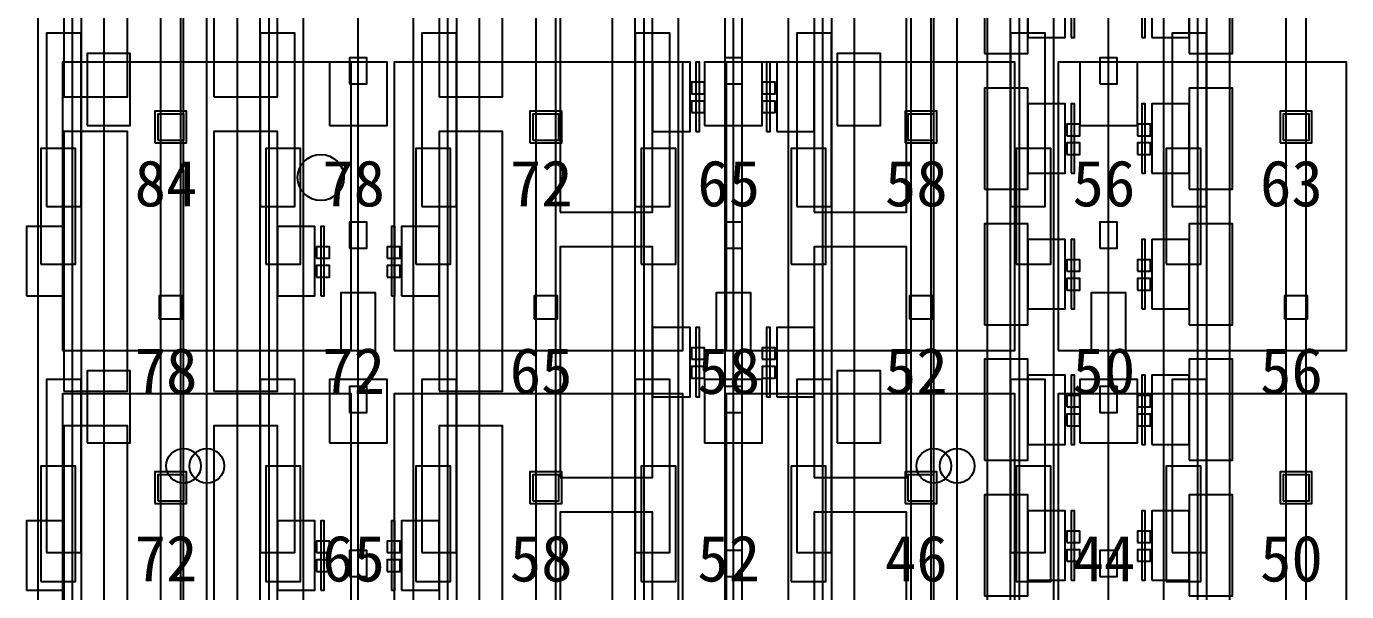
# Model space of a CAD drawing. Header units: metres. Extents: x -1640 to 1560, y -268 to 2338.
# Drawn here: x 139.25 to 185, y 1596.65 to 1616.24 of the extents above; entities that cross this region are included whole.
import ezdxf

# ---------------------------------------------------------------- set-up
doc = ezdxf.new("R2010")
doc.units = ezdxf.units.M
for name, color, linetype in [('1F_CHL', 4, 'Continuous'), ('1F_PUMP', 2, 'Continuous'), ('1F_SCR', 3, 'Continuous'), ('1F_STRUCT_COLUMN', 8, 'Continuous'), ('2F_CSF_LATERAL_RACK_CONCEPT', 9, 'Continuous'), ('2F_RFG', 5, 'Continuous'), ('2F_STRUCT_COLUMN', 8, 'Continuous'), ('2F_VMB', 6, 'Continuous'), ('3F_CLEANROOM_OVERHEAD_PIPE_DUCT_CONCEPT', 9, 'Continuous'), ('3F_EHS_EGRESS_DIST_M', 2, 'Continuous'), ('3F_EHS_SAFETY_SHOWER_EYEWASH_CONCEPT', 3, 'Continuous'), ('3F_FOUP', 5, 'Continuous'), ('3F_IMP', 1, 'Continuous'), ('3F_METRO', 2, 'Continuous'), ('3F_OHT', 9, 'Continuous'), ('3F_OHTV', 1, 'Continuous'), ('3F_STRUCT_COLUMN', 8, 'Continuous'), ('3F_TBAR', 6, 'Continuous'), ('3F_WET', 6, 'Continuous'), ('4F_FFU', 1, 'Continuous'), ('4F_STRUCT_PLENUM_TRUSS_CONCEPT', 9, 'Continuous'), ('5F_CHL', 4, 'Continuous'), ('5F_PUMP', 2, 'Continuous'), ('5F_SCR', 3, 'Continuous'), ('5F_STRUCT_COLUMN', 8, 'Continuous'), ('6F_CSF_LATERAL_RACK_CONCEPT', 9, 'Continuous'), ('6F_RFG', 5, 'Continuous'), ('6F_STRUCT_COLUMN', 8, 'Continuous'), ('6F_VMB', 6, 'Continuous'), ('7F_CLEANROOM_OVERHEAD_PIPE_DUCT_CONCEPT', 9, 'Continuous'), ('7F_EHS_EGRESS_DIST_M', 2, 'Continuous'), ('7F_EHS_SAFETY_SHOWER_EYEWASH_CONCEPT', 3, 'Continuous'), ('7F_FOUP', 5, 'Continuous'), ('7F_IMP', 1, 'Continuous'), ('7F_METRO', 2, 'Continuous'), ('7F_OHT', 9, 'Continuous'), ('7F_OHTV', 1, 'Continuous'), ('7F_STRUCT_COLUMN', 8, 'Continuous'), ('7F_TBAR', 6, 'Continuous'), ('7F_WET', 6, 'Continuous'), ('8F_FFU', 1, 'Continuous'), ('8F_STRUCT_PLENUM_TRUSS_CONCEPT', 9, 'Continuous'), ('EHS_TREATED_EXHAUST', 30, 'Continuous'), ('UTIL_PCW.R_CONCEPT', 1, 'Continuous'), ('UTIL_PCW.R_RISER', 1, 'Continuous'), ('UTIL_PCW.S_CONCEPT', 6, 'Continuous'), ('UTIL_PCW.S_RISER', 6, 'Continuous')]:
    doc.layers.add(name, color=color, linetype=linetype)

msp = doc.modelspace()

# ---------------------------------------------------------------- linework, layer by layer
at = {"layer": '1F_CHL'}
for points in [[(141.35, 1612.8), (142.85, 1612.8), (142.85, 1615.3), (141.35, 1615.3)], [(167.35, 1612.8), (168.85, 1612.8), (168.85, 1615.3), (167.35, 1615.3)], [(141.35, 1601.8), (142.85, 1601.8), (142.85, 1604.3), (141.35, 1604.3)], [(167.35, 1601.8), (168.85, 1601.8), (168.85, 1604.3), (167.35, 1604.3)]]:
    msp.add_lwpolyline(points, close=True, dxfattribs=at)
at = {"layer": '1F_PUMP'}
for points in [[(139.75, 1608), (140.95, 1608), (140.95, 1612), (139.75, 1612)], [(147.55, 1608), (148.75, 1608), (148.75, 1612), (147.55, 1612)], [(152.75, 1608), (153.95, 1608), (153.95, 1612), (152.75, 1612)], [(160.55, 1608), (161.75, 1608), (161.75, 1612), (160.55, 1612)], [(165.75, 1608), (166.95, 1608), (166.95, 1612), (165.75, 1612)], [(173.55, 1608), (174.75, 1608), (174.75, 1612), (173.55, 1612)], [(178.75, 1608), (179.95, 1608), (179.95, 1612), (178.75, 1612)], [(139.75, 1597), (140.95, 1597), (140.95, 1601), (139.75, 1601)], [(147.55, 1597), (148.75, 1597), (148.75, 1601), (147.55, 1601)], [(152.75, 1597), (153.95, 1597), (153.95, 1601), (152.75, 1601)], [(160.55, 1597), (161.75, 1597), (161.75, 1601), (160.55, 1601)], [(165.75, 1597), (166.95, 1597), (166.95, 1601), (165.75, 1601)], [(173.55, 1597), (174.75, 1597), (174.75, 1601), (173.55, 1601)], [(178.75, 1597), (179.95, 1597), (179.95, 1601), (178.75, 1601)]]:
    msp.add_lwpolyline(points, close=True, dxfattribs=at)
at = {"layer": '1F_SCR'}
for points in [[(149.75, 1612.8), (151.75, 1612.8), (151.75, 1615), (149.75, 1615)], [(162.75, 1612.8), (164.75, 1612.8), (164.75, 1615), (162.75, 1615)], [(175.75, 1612.8), (177.75, 1612.8), (177.75, 1615), (175.75, 1615)], [(149.75, 1601.8), (151.75, 1601.8), (151.75, 1604), (149.75, 1604)], [(162.75, 1601.8), (164.75, 1601.8), (164.75, 1604), (162.75, 1604)], [(175.75, 1601.8), (177.75, 1601.8), (177.75, 1604), (175.75, 1604)]]:
    msp.add_lwpolyline(points, close=True, dxfattribs=at)
at = {"layer": '1F_STRUCT_COLUMN'}
for points in [[(143.7, 1612.2), (144.8, 1612.2), (144.8, 1613.3), (143.7, 1613.3)], [(156.7, 1612.2), (157.8, 1612.2), (157.8, 1613.3), (156.7, 1613.3)], [(169.7, 1612.2), (170.8, 1612.2), (170.8, 1613.3), (169.7, 1613.3)], [(182.7, 1612.2), (183.8, 1612.2), (183.8, 1613.3), (182.7, 1613.3)], [(143.7, 1599.7), (144.8, 1599.7), (144.8, 1600.8), (143.7, 1600.8)], [(156.7, 1599.7), (157.8, 1599.7), (157.8, 1600.8), (156.7, 1600.8)], [(169.7, 1599.7), (170.8, 1599.7), (170.8, 1600.8), (169.7, 1600.8)], [(182.7, 1599.7), (183.8, 1599.7), (183.8, 1600.8), (182.7, 1600.8)]]:
    msp.add_lwpolyline(points, close=True, dxfattribs=at)
at = {"layer": '2F_CSF_LATERAL_RACK_CONCEPT'}
for points in [[(141.15, 1573), (141.95, 1573), (141.95, 1719), (141.15, 1719)], [(146.55, 1573), (147.35, 1573), (147.35, 1719), (146.55, 1719)], [(154.15, 1573), (154.95, 1573), (154.95, 1719), (154.15, 1719)], [(159.55, 1573), (160.35, 1573), (160.35, 1719), (159.55, 1719)], [(167.15, 1573), (167.95, 1573), (167.95, 1719), (167.15, 1719)], [(172.55, 1573), (173.35, 1573), (173.35, 1719), (172.55, 1719)], [(180.15, 1573), (180.95, 1573), (180.95, 1719), (180.15, 1719)]]:
    msp.add_lwpolyline(points, close=True, dxfattribs=at)
at = {"layer": '2F_RFG'}
for points in [[(139.95, 1610), (141.15, 1610), (141.15, 1616), (139.95, 1616)], [(147.35, 1610), (148.55, 1610), (148.55, 1616), (147.35, 1616)], [(152.95, 1610), (154.15, 1610), (154.15, 1616), (152.95, 1616)], [(160.35, 1610), (161.55, 1610), (161.55, 1616), (160.35, 1616)], [(165.95, 1610), (167.15, 1610), (167.15, 1616), (165.95, 1616)], [(173.35, 1610), (174.55, 1610), (174.55, 1616), (173.35, 1616)], [(178.95, 1610), (180.15, 1610), (180.15, 1616), (178.95, 1616)], [(139.95, 1598), (141.15, 1598), (141.15, 1604), (139.95, 1604)], [(147.35, 1598), (148.55, 1598), (148.55, 1604), (147.35, 1604)], [(152.95, 1598), (154.15, 1598), (154.15, 1604), (152.95, 1604)], [(160.35, 1598), (161.55, 1598), (161.55, 1604), (160.35, 1604)], [(165.95, 1598), (167.15, 1598), (167.15, 1604), (165.95, 1604)], [(173.35, 1598), (174.55, 1598), (174.55, 1604), (173.35, 1604)], [(178.95, 1598), (180.15, 1598), (180.15, 1604), (178.95, 1604)]]:
    msp.add_lwpolyline(points, close=True, dxfattribs=at)
at = {"layer": '2F_STRUCT_COLUMN'}
for points in [[(143.8, 1612.3), (144.7, 1612.3), (144.7, 1613.2), (143.8, 1613.2)], [(156.8, 1612.3), (157.7, 1612.3), (157.7, 1613.2), (156.8, 1613.2)], [(169.8, 1612.3), (170.7, 1612.3), (170.7, 1613.2), (169.8, 1613.2)], [(182.8, 1612.3), (183.7, 1612.3), (183.7, 1613.2), (182.8, 1613.2)], [(143.8, 1599.8), (144.7, 1599.8), (144.7, 1600.7), (143.8, 1600.7)], [(156.8, 1599.8), (157.7, 1599.8), (157.7, 1600.7), (156.8, 1600.7)], [(169.8, 1599.8), (170.7, 1599.8), (170.7, 1600.7), (169.8, 1600.7)], [(182.8, 1599.8), (183.7, 1599.8), (183.7, 1600.7), (182.8, 1600.7)]]:
    msp.add_lwpolyline(points, close=True, dxfattribs=at)
at = {"layer": '2F_VMB'}
for points in [[(150.15, 1605), (151.35, 1605), (151.35, 1607), (150.15, 1607)], [(163.15, 1605), (164.35, 1605), (164.35, 1607), (163.15, 1607)], [(176.15, 1605), (177.35, 1605), (177.35, 1607), (176.15, 1607)]]:
    msp.add_lwpolyline(points, close=True, dxfattribs=at)
at = {"layer": '3F_CLEANROOM_OVERHEAD_PIPE_DUCT_CONCEPT'}
for points in [[(139.65, 1572), (140.85, 1572), (140.85, 1720), (139.65, 1720)], [(147.65, 1572), (148.85, 1572), (148.85, 1720), (147.65, 1720)], [(152.65, 1572), (153.85, 1572), (153.85, 1720), (152.65, 1720)], [(160.65, 1572), (161.85, 1572), (161.85, 1720), (160.65, 1720)], [(165.65, 1572), (166.85, 1572), (166.85, 1720), (165.65, 1720)], [(173.65, 1572), (174.85, 1572), (174.85, 1720), (173.65, 1720)], [(178.65, 1572), (179.85, 1572), (179.85, 1720), (178.65, 1720)]]:
    msp.add_lwpolyline(points, close=True, dxfattribs=at)
at = {"layer": '3F_EHS_SAFETY_SHOWER_EYEWASH_CONCEPT'}
msp.add_circle((149.45, 1611), 0.8, dxfattribs=at)
at = {"layer": '3F_FOUP'}
for points in [[(162.3, 1613.9), (162.75, 1613.9), (162.75, 1614.3), (162.3, 1614.3)], [(164.75, 1613.9), (165.2, 1613.9), (165.2, 1614.3), (164.75, 1614.3)], [(162.3, 1613.25), (162.75, 1613.25), (162.75, 1613.65), (162.3, 1613.65)], [(164.75, 1613.25), (165.2, 1613.25), (165.2, 1613.65), (164.75, 1613.65)], [(175.3, 1612.45), (175.75, 1612.45), (175.75, 1612.85), (175.3, 1612.85)], [(177.75, 1612.45), (178.2, 1612.45), (178.2, 1612.85), (177.75, 1612.85)], [(175.3, 1611.8), (175.75, 1611.8), (175.75, 1612.2), (175.3, 1612.2)], [(177.75, 1611.8), (178.2, 1611.8), (178.2, 1612.2), (177.75, 1612.2)], [(149.3, 1608.2), (149.75, 1608.2), (149.75, 1608.6), (149.3, 1608.6)], [(151.75, 1608.2), (152.2, 1608.2), (152.2, 1608.6), (151.75, 1608.6)], [(175.3, 1607.75), (175.75, 1607.75), (175.75, 1608.15), (175.3, 1608.15)], [(177.75, 1607.75), (178.2, 1607.75), (178.2, 1608.15), (177.75, 1608.15)], [(149.3, 1607.55), (149.75, 1607.55), (149.75, 1607.95), (149.3, 1607.95)], [(151.75, 1607.55), (152.2, 1607.55), (152.2, 1607.95), (151.75, 1607.95)], [(175.3, 1607.1), (175.75, 1607.1), (175.75, 1607.5), (175.3, 1607.5)], [(177.75, 1607.1), (178.2, 1607.1), (178.2, 1607.5), (177.75, 1607.5)], [(162.3, 1604.7), (162.75, 1604.7), (162.75, 1605.1), (162.3, 1605.1)], [(164.75, 1604.7), (165.2, 1604.7), (165.2, 1605.1), (164.75, 1605.1)], [(162.3, 1604.05), (162.75, 1604.05), (162.75, 1604.45), (162.3, 1604.45)], [(164.75, 1604.05), (165.2, 1604.05), (165.2, 1604.45), (164.75, 1604.45)], [(175.3, 1603.05), (175.75, 1603.05), (175.75, 1603.45), (175.3, 1603.45)], [(177.75, 1603.05), (178.2, 1603.05), (178.2, 1603.45), (177.75, 1603.45)], [(175.3, 1602.4), (175.75, 1602.4), (175.75, 1602.8), (175.3, 1602.8)], [(177.75, 1602.4), (178.2, 1602.4), (178.2, 1602.8), (177.75, 1602.8)], [(175.3, 1598.35), (175.75, 1598.35), (175.75, 1598.75), (175.3, 1598.75)], [(177.75, 1598.35), (178.2, 1598.35), (178.2, 1598.75), (177.75, 1598.75)], [(149.3, 1598), (149.75, 1598), (149.75, 1598.4), (149.3, 1598.4)], [(151.75, 1598), (152.2, 1598), (152.2, 1598.4), (151.75, 1598.4)], [(175.3, 1597.7), (175.75, 1597.7), (175.75, 1598.1), (175.3, 1598.1)], [(177.75, 1597.7), (178.2, 1597.7), (178.2, 1598.1), (177.75, 1598.1)], [(149.3, 1597.35), (149.75, 1597.35), (149.75, 1597.75), (149.3, 1597.75)], [(151.75, 1597.35), (152.2, 1597.35), (152.2, 1597.75), (151.75, 1597.75)]]:
    msp.add_lwpolyline(points, close=True, dxfattribs=at)
at = {"layer": '3F_IMP'}
for points in [[(157.75, 1609.8), (160.95, 1609.8), (160.95, 1617.8), (157.75, 1617.8)], [(166.55, 1609.8), (169.75, 1609.8), (169.75, 1617.8), (166.55, 1617.8)], [(160.95, 1612.6), (162.25, 1612.6), (162.25, 1615), (160.95, 1615)], [(165.25, 1612.6), (166.55, 1612.6), (166.55, 1615), (165.25, 1615)], [(157.75, 1600.6), (160.95, 1600.6), (160.95, 1608.6), (157.75, 1608.6)], [(166.55, 1600.6), (169.75, 1600.6), (169.75, 1608.6), (166.55, 1608.6)], [(160.95, 1603.4), (162.25, 1603.4), (162.25, 1605.8), (160.95, 1605.8)], [(165.25, 1603.4), (166.55, 1603.4), (166.55, 1605.8), (165.25, 1605.8)], [(157.75, 1591.4), (160.95, 1591.4), (160.95, 1599.4), (157.75, 1599.4)], [(166.55, 1591.4), (169.75, 1591.4), (169.75, 1599.4), (166.55, 1599.4)]]:
    msp.add_lwpolyline(points, close=True, dxfattribs=at)
at = {"layer": '3F_METRO'}
for points in [[(172.45, 1615.3), (173.95, 1615.3), (173.95, 1618.8), (172.45, 1618.8)], [(179.55, 1615.3), (181.05, 1615.3), (181.05, 1618.8), (179.55, 1618.8)], [(173.95, 1615.85), (175.25, 1615.85), (175.25, 1618.25), (173.95, 1618.25)], [(178.25, 1615.85), (179.55, 1615.85), (179.55, 1618.25), (178.25, 1618.25)], [(172.45, 1610.6), (173.95, 1610.6), (173.95, 1614.1), (172.45, 1614.1)], [(179.55, 1610.6), (181.05, 1610.6), (181.05, 1614.1), (179.55, 1614.1)], [(173.95, 1611.15), (175.25, 1611.15), (175.25, 1613.55), (173.95, 1613.55)], [(178.25, 1611.15), (179.55, 1611.15), (179.55, 1613.55), (178.25, 1613.55)], [(172.45, 1605.9), (173.95, 1605.9), (173.95, 1609.4), (172.45, 1609.4)], [(179.55, 1605.9), (181.05, 1605.9), (181.05, 1609.4), (179.55, 1609.4)], [(173.95, 1606.45), (175.25, 1606.45), (175.25, 1608.85), (173.95, 1608.85)], [(178.25, 1606.45), (179.55, 1606.45), (179.55, 1608.85), (178.25, 1608.85)], [(172.45, 1601.2), (173.95, 1601.2), (173.95, 1604.7), (172.45, 1604.7)], [(179.55, 1601.2), (181.05, 1601.2), (181.05, 1604.7), (179.55, 1604.7)], [(173.95, 1601.75), (175.25, 1601.75), (175.25, 1604.15), (173.95, 1604.15)], [(178.25, 1601.75), (179.55, 1601.75), (179.55, 1604.15), (178.25, 1604.15)], [(172.45, 1596.5), (173.95, 1596.5), (173.95, 1600), (172.45, 1600)], [(179.55, 1596.5), (181.05, 1596.5), (181.05, 1600), (179.55, 1600)], [(173.95, 1597.05), (175.25, 1597.05), (175.25, 1599.45), (173.95, 1599.45)], [(178.25, 1597.05), (179.55, 1597.05), (179.55, 1599.45), (178.25, 1599.45)]]:
    msp.add_lwpolyline(points, close=True, dxfattribs=at)
at = {"layer": '3F_OHT'}
for p, q in [((150.75, 1572), (150.75, 1642)), ((163.75, 1572), (163.75, 1642)), ((176.75, 1572), (176.75, 1642))]:
    msp.add_line(p, q, dxfattribs=at)
at = {"layer": '3F_OHTV'}
for points in [[(150.45, 1614.25), (151.05, 1614.25), (151.05, 1615.15), (150.45, 1615.15)], [(163.45, 1614.25), (164.05, 1614.25), (164.05, 1615.15), (163.45, 1615.15)], [(176.45, 1614.25), (177.05, 1614.25), (177.05, 1615.15), (176.45, 1615.15)], [(150.45, 1608.55), (151.05, 1608.55), (151.05, 1609.45), (150.45, 1609.45)], [(163.45, 1608.55), (164.05, 1608.55), (164.05, 1609.45), (163.45, 1609.45)], [(176.45, 1608.55), (177.05, 1608.55), (177.05, 1609.45), (176.45, 1609.45)], [(150.45, 1602.86), (151.05, 1602.86), (151.05, 1603.76), (150.45, 1603.76)], [(163.45, 1602.86), (164.05, 1602.86), (164.05, 1603.76), (163.45, 1603.76)], [(176.45, 1602.86), (177.05, 1602.86), (177.05, 1603.76), (176.45, 1603.76)], [(150.45, 1597.17), (151.05, 1597.17), (151.05, 1598.07), (150.45, 1598.07)], [(163.45, 1597.17), (164.05, 1597.17), (164.05, 1598.07), (163.45, 1598.07)], [(176.45, 1597.17), (177.05, 1597.17), (177.05, 1598.07), (176.45, 1598.07)]]:
    msp.add_lwpolyline(points, close=True, dxfattribs=at)
at = {"layer": '3F_STRUCT_COLUMN'}
for points in [[(143.85, 1606.1), (144.65, 1606.1), (144.65, 1606.9), (143.85, 1606.9)], [(156.85, 1606.1), (157.65, 1606.1), (157.65, 1606.9), (156.85, 1606.9)], [(169.85, 1606.1), (170.65, 1606.1), (170.65, 1606.9), (169.85, 1606.9)], [(182.85, 1606.1), (183.65, 1606.1), (183.65, 1606.9), (182.85, 1606.9)]]:
    msp.add_lwpolyline(points, close=True, dxfattribs=at)
at = {"layer": '3F_TBAR'}
for points in [[(175.45, 1615.85), (175.57, 1615.85), (175.57, 1618.25), (175.45, 1618.25)], [(177.9, 1615.85), (178.02, 1615.85), (178.02, 1618.25), (177.9, 1618.25)], [(162.45, 1612.6), (162.57, 1612.6), (162.57, 1615), (162.45, 1615)], [(164.9, 1612.6), (165.02, 1612.6), (165.02, 1615), (164.9, 1615)], [(175.45, 1611.15), (175.57, 1611.15), (175.57, 1613.55), (175.45, 1613.55)], [(177.9, 1611.15), (178.02, 1611.15), (178.02, 1613.55), (177.9, 1613.55)], [(149.45, 1606.9), (149.57, 1606.9), (149.57, 1609.3), (149.45, 1609.3)], [(151.9, 1606.9), (152.02, 1606.9), (152.02, 1609.3), (151.9, 1609.3)], [(175.45, 1606.45), (175.57, 1606.45), (175.57, 1608.85), (175.45, 1608.85)], [(177.9, 1606.45), (178.02, 1606.45), (178.02, 1608.85), (177.9, 1608.85)], [(162.45, 1603.4), (162.57, 1603.4), (162.57, 1605.8), (162.45, 1605.8)], [(164.9, 1603.4), (165.02, 1603.4), (165.02, 1605.8), (164.9, 1605.8)], [(175.45, 1601.75), (175.57, 1601.75), (175.57, 1604.15), (175.45, 1604.15)], [(177.9, 1601.75), (178.02, 1601.75), (178.02, 1604.15), (177.9, 1604.15)], [(175.45, 1597.05), (175.57, 1597.05), (175.57, 1599.45), (175.45, 1599.45)], [(177.9, 1597.05), (178.02, 1597.05), (178.02, 1599.45), (177.9, 1599.45)], [(149.45, 1596.7), (149.57, 1596.7), (149.57, 1599.1), (149.45, 1599.1)], [(151.9, 1596.7), (152.02, 1596.7), (152.02, 1599.1), (151.9, 1599.1)]]:
    msp.add_lwpolyline(points, close=True, dxfattribs=at)
at = {"layer": '3F_WET'}
for points in [[(140.55, 1613.8), (142.75, 1613.8), (142.75, 1622.8), (140.55, 1622.8)], [(145.75, 1613.8), (147.95, 1613.8), (147.95, 1622.8), (145.75, 1622.8)], [(153.55, 1613.8), (155.75, 1613.8), (155.75, 1622.8), (153.55, 1622.8)], [(140.55, 1603.6), (142.75, 1603.6), (142.75, 1612.6), (140.55, 1612.6)], [(145.75, 1603.6), (147.95, 1603.6), (147.95, 1612.6), (145.75, 1612.6)], [(153.55, 1603.6), (155.75, 1603.6), (155.75, 1612.6), (153.55, 1612.6)], [(139.25, 1606.9), (140.55, 1606.9), (140.55, 1609.3), (139.25, 1609.3)], [(147.95, 1606.9), (149.25, 1606.9), (149.25, 1609.3), (147.95, 1609.3)], [(152.25, 1606.9), (153.55, 1606.9), (153.55, 1609.3), (152.25, 1609.3)], [(140.55, 1593.4), (142.75, 1593.4), (142.75, 1602.4), (140.55, 1602.4)], [(145.75, 1593.4), (147.95, 1593.4), (147.95, 1602.4), (145.75, 1602.4)], [(153.55, 1593.4), (155.75, 1593.4), (155.75, 1602.4), (153.55, 1602.4)], [(139.25, 1596.7), (140.55, 1596.7), (140.55, 1599.1), (139.25, 1599.1)], [(147.95, 1596.7), (149.25, 1596.7), (149.25, 1599.1), (147.95, 1599.1)], [(152.25, 1596.7), (153.55, 1596.7), (153.55, 1599.1), (152.25, 1599.1)]]:
    msp.add_lwpolyline(points, close=True, dxfattribs=at)
at = {"layer": '4F_FFU'}
for points in [[(140.5, 1605), (150.5, 1605), (150.5, 1615), (140.5, 1615)], [(152, 1605), (162, 1605), (162, 1615), (152, 1615)], [(163.5, 1605), (173.5, 1605), (173.5, 1615), (163.5, 1615)], [(175, 1605), (185, 1605), (185, 1615), (175, 1615)], [(140.5, 1593.5), (150.5, 1593.5), (150.5, 1603.5), (140.5, 1603.5)], [(152, 1593.5), (162, 1593.5), (162, 1603.5), (152, 1603.5)], [(163.5, 1593.5), (173.5, 1593.5), (173.5, 1603.5), (163.5, 1603.5)], [(175, 1593.5), (185, 1593.5), (185, 1603.5), (175, 1603.5)]]:
    msp.add_lwpolyline(points, close=True, dxfattribs=at)
at = {"layer": '4F_STRUCT_PLENUM_TRUSS_CONCEPT'}
for points in [[(143.9, 1569), (144.6, 1569), (144.6, 1723), (143.9, 1723)], [(156.9, 1569), (157.6, 1569), (157.6, 1723), (156.9, 1723)], [(169.9, 1569), (170.6, 1569), (170.6, 1723), (169.9, 1723)], [(182.9, 1569), (183.6, 1569), (183.6, 1723), (182.9, 1723)]]:
    msp.add_lwpolyline(points, close=True, dxfattribs=at)
at = {"layer": '5F_CHL'}
for points in [[(141.35, 1612.8), (142.85, 1612.8), (142.85, 1615.3), (141.35, 1615.3)], [(167.35, 1612.8), (168.85, 1612.8), (168.85, 1615.3), (167.35, 1615.3)], [(141.35, 1601.8), (142.85, 1601.8), (142.85, 1604.3), (141.35, 1604.3)], [(167.35, 1601.8), (168.85, 1601.8), (168.85, 1604.3), (167.35, 1604.3)]]:
    msp.add_lwpolyline(points, close=True, dxfattribs=at)
at = {"layer": '5F_PUMP'}
for points in [[(139.75, 1608), (140.95, 1608), (140.95, 1612), (139.75, 1612)], [(147.55, 1608), (148.75, 1608), (148.75, 1612), (147.55, 1612)], [(152.75, 1608), (153.95, 1608), (153.95, 1612), (152.75, 1612)], [(160.55, 1608), (161.75, 1608), (161.75, 1612), (160.55, 1612)], [(165.75, 1608), (166.95, 1608), (166.95, 1612), (165.75, 1612)], [(173.55, 1608), (174.75, 1608), (174.75, 1612), (173.55, 1612)], [(178.75, 1608), (179.95, 1608), (179.95, 1612), (178.75, 1612)], [(139.75, 1597), (140.95, 1597), (140.95, 1601), (139.75, 1601)], [(147.55, 1597), (148.75, 1597), (148.75, 1601), (147.55, 1601)], [(152.75, 1597), (153.95, 1597), (153.95, 1601), (152.75, 1601)], [(160.55, 1597), (161.75, 1597), (161.75, 1601), (160.55, 1601)], [(165.75, 1597), (166.95, 1597), (166.95, 1601), (165.75, 1601)], [(173.55, 1597), (174.75, 1597), (174.75, 1601), (173.55, 1601)], [(178.75, 1597), (179.95, 1597), (179.95, 1601), (178.75, 1601)]]:
    msp.add_lwpolyline(points, close=True, dxfattribs=at)
at = {"layer": '5F_SCR'}
for points in [[(149.75, 1612.8), (151.75, 1612.8), (151.75, 1615), (149.75, 1615)], [(162.75, 1612.8), (164.75, 1612.8), (164.75, 1615), (162.75, 1615)], [(175.75, 1612.8), (177.75, 1612.8), (177.75, 1615), (175.75, 1615)], [(149.75, 1601.8), (151.75, 1601.8), (151.75, 1604), (149.75, 1604)], [(162.75, 1601.8), (164.75, 1601.8), (164.75, 1604), (162.75, 1604)], [(175.75, 1601.8), (177.75, 1601.8), (177.75, 1604), (175.75, 1604)]]:
    msp.add_lwpolyline(points, close=True, dxfattribs=at)
at = {"layer": '5F_STRUCT_COLUMN'}
for points in [[(143.7, 1612.2), (144.8, 1612.2), (144.8, 1613.3), (143.7, 1613.3)], [(156.7, 1612.2), (157.8, 1612.2), (157.8, 1613.3), (156.7, 1613.3)], [(169.7, 1612.2), (170.8, 1612.2), (170.8, 1613.3), (169.7, 1613.3)], [(182.7, 1612.2), (183.8, 1612.2), (183.8, 1613.3), (182.7, 1613.3)], [(143.7, 1599.7), (144.8, 1599.7), (144.8, 1600.8), (143.7, 1600.8)], [(156.7, 1599.7), (157.8, 1599.7), (157.8, 1600.8), (156.7, 1600.8)], [(169.7, 1599.7), (170.8, 1599.7), (170.8, 1600.8), (169.7, 1600.8)], [(182.7, 1599.7), (183.8, 1599.7), (183.8, 1600.8), (182.7, 1600.8)]]:
    msp.add_lwpolyline(points, close=True, dxfattribs=at)
at = {"layer": '6F_CSF_LATERAL_RACK_CONCEPT'}
for points in [[(141.15, 1573), (141.95, 1573), (141.95, 1719), (141.15, 1719)], [(146.55, 1573), (147.35, 1573), (147.35, 1719), (146.55, 1719)], [(154.15, 1573), (154.95, 1573), (154.95, 1719), (154.15, 1719)], [(159.55, 1573), (160.35, 1573), (160.35, 1719), (159.55, 1719)], [(167.15, 1573), (167.95, 1573), (167.95, 1719), (167.15, 1719)], [(172.55, 1573), (173.35, 1573), (173.35, 1719), (172.55, 1719)], [(180.15, 1573), (180.95, 1573), (180.95, 1719), (180.15, 1719)]]:
    msp.add_lwpolyline(points, close=True, dxfattribs=at)
at = {"layer": '6F_RFG'}
for points in [[(139.95, 1610), (141.15, 1610), (141.15, 1616), (139.95, 1616)], [(147.35, 1610), (148.55, 1610), (148.55, 1616), (147.35, 1616)], [(152.95, 1610), (154.15, 1610), (154.15, 1616), (152.95, 1616)], [(160.35, 1610), (161.55, 1610), (161.55, 1616), (160.35, 1616)], [(165.95, 1610), (167.15, 1610), (167.15, 1616), (165.95, 1616)], [(173.35, 1610), (174.55, 1610), (174.55, 1616), (173.35, 1616)], [(178.95, 1610), (180.15, 1610), (180.15, 1616), (178.95, 1616)], [(139.95, 1598), (141.15, 1598), (141.15, 1604), (139.95, 1604)], [(147.35, 1598), (148.55, 1598), (148.55, 1604), (147.35, 1604)], [(152.95, 1598), (154.15, 1598), (154.15, 1604), (152.95, 1604)], [(160.35, 1598), (161.55, 1598), (161.55, 1604), (160.35, 1604)], [(165.95, 1598), (167.15, 1598), (167.15, 1604), (165.95, 1604)], [(173.35, 1598), (174.55, 1598), (174.55, 1604), (173.35, 1604)], [(178.95, 1598), (180.15, 1598), (180.15, 1604), (178.95, 1604)]]:
    msp.add_lwpolyline(points, close=True, dxfattribs=at)
at = {"layer": '6F_STRUCT_COLUMN'}
for points in [[(143.8, 1612.3), (144.7, 1612.3), (144.7, 1613.2), (143.8, 1613.2)], [(156.8, 1612.3), (157.7, 1612.3), (157.7, 1613.2), (156.8, 1613.2)], [(169.8, 1612.3), (170.7, 1612.3), (170.7, 1613.2), (169.8, 1613.2)], [(182.8, 1612.3), (183.7, 1612.3), (183.7, 1613.2), (182.8, 1613.2)], [(143.8, 1599.8), (144.7, 1599.8), (144.7, 1600.7), (143.8, 1600.7)], [(156.8, 1599.8), (157.7, 1599.8), (157.7, 1600.7), (156.8, 1600.7)], [(169.8, 1599.8), (170.7, 1599.8), (170.7, 1600.7), (169.8, 1600.7)], [(182.8, 1599.8), (183.7, 1599.8), (183.7, 1600.7), (182.8, 1600.7)]]:
    msp.add_lwpolyline(points, close=True, dxfattribs=at)
at = {"layer": '6F_VMB'}
for points in [[(150.15, 1605), (151.35, 1605), (151.35, 1607), (150.15, 1607)], [(163.15, 1605), (164.35, 1605), (164.35, 1607), (163.15, 1607)], [(176.15, 1605), (177.35, 1605), (177.35, 1607), (176.15, 1607)]]:
    msp.add_lwpolyline(points, close=True, dxfattribs=at)
at = {"layer": '7F_CLEANROOM_OVERHEAD_PIPE_DUCT_CONCEPT'}
for points in [[(139.65, 1572), (140.85, 1572), (140.85, 1720), (139.65, 1720)], [(147.65, 1572), (148.85, 1572), (148.85, 1720), (147.65, 1720)], [(152.65, 1572), (153.85, 1572), (153.85, 1720), (152.65, 1720)], [(160.65, 1572), (161.85, 1572), (161.85, 1720), (160.65, 1720)], [(165.65, 1572), (166.85, 1572), (166.85, 1720), (165.65, 1720)], [(173.65, 1572), (174.85, 1572), (174.85, 1720), (173.65, 1720)], [(178.65, 1572), (179.85, 1572), (179.85, 1720), (178.65, 1720)]]:
    msp.add_lwpolyline(points, close=True, dxfattribs=at)
at = {"layer": '7F_EHS_SAFETY_SHOWER_EYEWASH_CONCEPT'}
msp.add_circle((149.45, 1611), 0.8, dxfattribs=at)
at = {"layer": '7F_FOUP'}
for points in [[(162.3, 1613.9), (162.75, 1613.9), (162.75, 1614.3), (162.3, 1614.3)], [(164.75, 1613.9), (165.2, 1613.9), (165.2, 1614.3), (164.75, 1614.3)], [(162.3, 1613.25), (162.75, 1613.25), (162.75, 1613.65), (162.3, 1613.65)], [(164.75, 1613.25), (165.2, 1613.25), (165.2, 1613.65), (164.75, 1613.65)], [(175.3, 1612.45), (175.75, 1612.45), (175.75, 1612.85), (175.3, 1612.85)], [(177.75, 1612.45), (178.2, 1612.45), (178.2, 1612.85), (177.75, 1612.85)], [(175.3, 1611.8), (175.75, 1611.8), (175.75, 1612.2), (175.3, 1612.2)], [(177.75, 1611.8), (178.2, 1611.8), (178.2, 1612.2), (177.75, 1612.2)], [(149.3, 1608.2), (149.75, 1608.2), (149.75, 1608.6), (149.3, 1608.6)], [(151.75, 1608.2), (152.2, 1608.2), (152.2, 1608.6), (151.75, 1608.6)], [(175.3, 1607.75), (175.75, 1607.75), (175.75, 1608.15), (175.3, 1608.15)], [(177.75, 1607.75), (178.2, 1607.75), (178.2, 1608.15), (177.75, 1608.15)], [(149.3, 1607.55), (149.75, 1607.55), (149.75, 1607.95), (149.3, 1607.95)], [(151.75, 1607.55), (152.2, 1607.55), (152.2, 1607.95), (151.75, 1607.95)], [(175.3, 1607.1), (175.75, 1607.1), (175.75, 1607.5), (175.3, 1607.5)], [(177.75, 1607.1), (178.2, 1607.1), (178.2, 1607.5), (177.75, 1607.5)], [(162.3, 1604.7), (162.75, 1604.7), (162.75, 1605.1), (162.3, 1605.1)], [(164.75, 1604.7), (165.2, 1604.7), (165.2, 1605.1), (164.75, 1605.1)], [(162.3, 1604.05), (162.75, 1604.05), (162.75, 1604.45), (162.3, 1604.45)], [(164.75, 1604.05), (165.2, 1604.05), (165.2, 1604.45), (164.75, 1604.45)], [(175.3, 1603.05), (175.75, 1603.05), (175.75, 1603.45), (175.3, 1603.45)], [(177.75, 1603.05), (178.2, 1603.05), (178.2, 1603.45), (177.75, 1603.45)], [(175.3, 1602.4), (175.75, 1602.4), (175.75, 1602.8), (175.3, 1602.8)], [(177.75, 1602.4), (178.2, 1602.4), (178.2, 1602.8), (177.75, 1602.8)], [(175.3, 1598.35), (175.75, 1598.35), (175.75, 1598.75), (175.3, 1598.75)], [(177.75, 1598.35), (178.2, 1598.35), (178.2, 1598.75), (177.75, 1598.75)], [(149.3, 1598), (149.75, 1598), (149.75, 1598.4), (149.3, 1598.4)], [(151.75, 1598), (152.2, 1598), (152.2, 1598.4), (151.75, 1598.4)], [(175.3, 1597.7), (175.75, 1597.7), (175.75, 1598.1), (175.3, 1598.1)], [(177.75, 1597.7), (178.2, 1597.7), (178.2, 1598.1), (177.75, 1598.1)], [(149.3, 1597.35), (149.75, 1597.35), (149.75, 1597.75), (149.3, 1597.75)], [(151.75, 1597.35), (152.2, 1597.35), (152.2, 1597.75), (151.75, 1597.75)]]:
    msp.add_lwpolyline(points, close=True, dxfattribs=at)
at = {"layer": '7F_IMP'}
for points in [[(157.75, 1609.8), (160.95, 1609.8), (160.95, 1617.8), (157.75, 1617.8)], [(166.55, 1609.8), (169.75, 1609.8), (169.75, 1617.8), (166.55, 1617.8)], [(160.95, 1612.6), (162.25, 1612.6), (162.25, 1615), (160.95, 1615)], [(165.25, 1612.6), (166.55, 1612.6), (166.55, 1615), (165.25, 1615)], [(157.75, 1600.6), (160.95, 1600.6), (160.95, 1608.6), (157.75, 1608.6)], [(166.55, 1600.6), (169.75, 1600.6), (169.75, 1608.6), (166.55, 1608.6)], [(160.95, 1603.4), (162.25, 1603.4), (162.25, 1605.8), (160.95, 1605.8)], [(165.25, 1603.4), (166.55, 1603.4), (166.55, 1605.8), (165.25, 1605.8)], [(157.75, 1591.4), (160.95, 1591.4), (160.95, 1599.4), (157.75, 1599.4)], [(166.55, 1591.4), (169.75, 1591.4), (169.75, 1599.4), (166.55, 1599.4)]]:
    msp.add_lwpolyline(points, close=True, dxfattribs=at)
at = {"layer": '7F_METRO'}
for points in [[(172.45, 1615.3), (173.95, 1615.3), (173.95, 1618.8), (172.45, 1618.8)], [(179.55, 1615.3), (181.05, 1615.3), (181.05, 1618.8), (179.55, 1618.8)], [(173.95, 1615.85), (175.25, 1615.85), (175.25, 1618.25), (173.95, 1618.25)], [(178.25, 1615.85), (179.55, 1615.85), (179.55, 1618.25), (178.25, 1618.25)], [(172.45, 1610.6), (173.95, 1610.6), (173.95, 1614.1), (172.45, 1614.1)], [(179.55, 1610.6), (181.05, 1610.6), (181.05, 1614.1), (179.55, 1614.1)], [(173.95, 1611.15), (175.25, 1611.15), (175.25, 1613.55), (173.95, 1613.55)], [(178.25, 1611.15), (179.55, 1611.15), (179.55, 1613.55), (178.25, 1613.55)], [(172.45, 1605.9), (173.95, 1605.9), (173.95, 1609.4), (172.45, 1609.4)], [(179.55, 1605.9), (181.05, 1605.9), (181.05, 1609.4), (179.55, 1609.4)], [(173.95, 1606.45), (175.25, 1606.45), (175.25, 1608.85), (173.95, 1608.85)], [(178.25, 1606.45), (179.55, 1606.45), (179.55, 1608.85), (178.25, 1608.85)], [(172.45, 1601.2), (173.95, 1601.2), (173.95, 1604.7), (172.45, 1604.7)], [(179.55, 1601.2), (181.05, 1601.2), (181.05, 1604.7), (179.55, 1604.7)], [(173.95, 1601.75), (175.25, 1601.75), (175.25, 1604.15), (173.95, 1604.15)], [(178.25, 1601.75), (179.55, 1601.75), (179.55, 1604.15), (178.25, 1604.15)], [(172.45, 1596.5), (173.95, 1596.5), (173.95, 1600), (172.45, 1600)], [(179.55, 1596.5), (181.05, 1596.5), (181.05, 1600), (179.55, 1600)], [(173.95, 1597.05), (175.25, 1597.05), (175.25, 1599.45), (173.95, 1599.45)], [(178.25, 1597.05), (179.55, 1597.05), (179.55, 1599.45), (178.25, 1599.45)]]:
    msp.add_lwpolyline(points, close=True, dxfattribs=at)
at = {"layer": '7F_OHT'}
for p, q in [((150.75, 1572), (150.75, 1642)), ((163.75, 1572), (163.75, 1642)), ((176.75, 1572), (176.75, 1642))]:
    msp.add_line(p, q, dxfattribs=at)
at = {"layer": '7F_OHTV'}
for points in [[(150.45, 1614.25), (151.05, 1614.25), (151.05, 1615.15), (150.45, 1615.15)], [(163.45, 1614.25), (164.05, 1614.25), (164.05, 1615.15), (163.45, 1615.15)], [(176.45, 1614.25), (177.05, 1614.25), (177.05, 1615.15), (176.45, 1615.15)], [(150.45, 1608.55), (151.05, 1608.55), (151.05, 1609.45), (150.45, 1609.45)], [(163.45, 1608.55), (164.05, 1608.55), (164.05, 1609.45), (163.45, 1609.45)], [(176.45, 1608.55), (177.05, 1608.55), (177.05, 1609.45), (176.45, 1609.45)], [(150.45, 1602.86), (151.05, 1602.86), (151.05, 1603.76), (150.45, 1603.76)], [(163.45, 1602.86), (164.05, 1602.86), (164.05, 1603.76), (163.45, 1603.76)], [(176.45, 1602.86), (177.05, 1602.86), (177.05, 1603.76), (176.45, 1603.76)], [(150.45, 1597.17), (151.05, 1597.17), (151.05, 1598.07), (150.45, 1598.07)], [(163.45, 1597.17), (164.05, 1597.17), (164.05, 1598.07), (163.45, 1598.07)], [(176.45, 1597.17), (177.05, 1597.17), (177.05, 1598.07), (176.45, 1598.07)]]:
    msp.add_lwpolyline(points, close=True, dxfattribs=at)
at = {"layer": '7F_STRUCT_COLUMN'}
for points in [[(143.85, 1606.1), (144.65, 1606.1), (144.65, 1606.9), (143.85, 1606.9)], [(156.85, 1606.1), (157.65, 1606.1), (157.65, 1606.9), (156.85, 1606.9)], [(169.85, 1606.1), (170.65, 1606.1), (170.65, 1606.9), (169.85, 1606.9)], [(182.85, 1606.1), (183.65, 1606.1), (183.65, 1606.9), (182.85, 1606.9)]]:
    msp.add_lwpolyline(points, close=True, dxfattribs=at)
at = {"layer": '7F_TBAR'}
for points in [[(175.45, 1615.85), (175.57, 1615.85), (175.57, 1618.25), (175.45, 1618.25)], [(177.9, 1615.85), (178.02, 1615.85), (178.02, 1618.25), (177.9, 1618.25)], [(162.45, 1612.6), (162.57, 1612.6), (162.57, 1615), (162.45, 1615)], [(164.9, 1612.6), (165.02, 1612.6), (165.02, 1615), (164.9, 1615)], [(175.45, 1611.15), (175.57, 1611.15), (175.57, 1613.55), (175.45, 1613.55)], [(177.9, 1611.15), (178.02, 1611.15), (178.02, 1613.55), (177.9, 1613.55)], [(149.45, 1606.9), (149.57, 1606.9), (149.57, 1609.3), (149.45, 1609.3)], [(151.9, 1606.9), (152.02, 1606.9), (152.02, 1609.3), (151.9, 1609.3)], [(175.45, 1606.45), (175.57, 1606.45), (175.57, 1608.85), (175.45, 1608.85)], [(177.9, 1606.45), (178.02, 1606.45), (178.02, 1608.85), (177.9, 1608.85)], [(162.45, 1603.4), (162.57, 1603.4), (162.57, 1605.8), (162.45, 1605.8)], [(164.9, 1603.4), (165.02, 1603.4), (165.02, 1605.8), (164.9, 1605.8)], [(175.45, 1601.75), (175.57, 1601.75), (175.57, 1604.15), (175.45, 1604.15)], [(177.9, 1601.75), (178.02, 1601.75), (178.02, 1604.15), (177.9, 1604.15)], [(175.45, 1597.05), (175.57, 1597.05), (175.57, 1599.45), (175.45, 1599.45)], [(177.9, 1597.05), (178.02, 1597.05), (178.02, 1599.45), (177.9, 1599.45)], [(149.45, 1596.7), (149.57, 1596.7), (149.57, 1599.1), (149.45, 1599.1)], [(151.9, 1596.7), (152.02, 1596.7), (152.02, 1599.1), (151.9, 1599.1)]]:
    msp.add_lwpolyline(points, close=True, dxfattribs=at)
at = {"layer": '7F_WET'}
for points in [[(140.55, 1613.8), (142.75, 1613.8), (142.75, 1622.8), (140.55, 1622.8)], [(145.75, 1613.8), (147.95, 1613.8), (147.95, 1622.8), (145.75, 1622.8)], [(153.55, 1613.8), (155.75, 1613.8), (155.75, 1622.8), (153.55, 1622.8)], [(140.55, 1603.6), (142.75, 1603.6), (142.75, 1612.6), (140.55, 1612.6)], [(145.75, 1603.6), (147.95, 1603.6), (147.95, 1612.6), (145.75, 1612.6)], [(153.55, 1603.6), (155.75, 1603.6), (155.75, 1612.6), (153.55, 1612.6)], [(139.25, 1606.9), (140.55, 1606.9), (140.55, 1609.3), (139.25, 1609.3)], [(147.95, 1606.9), (149.25, 1606.9), (149.25, 1609.3), (147.95, 1609.3)], [(152.25, 1606.9), (153.55, 1606.9), (153.55, 1609.3), (152.25, 1609.3)], [(140.55, 1593.4), (142.75, 1593.4), (142.75, 1602.4), (140.55, 1602.4)], [(145.75, 1593.4), (147.95, 1593.4), (147.95, 1602.4), (145.75, 1602.4)], [(153.55, 1593.4), (155.75, 1593.4), (155.75, 1602.4), (153.55, 1602.4)], [(139.25, 1596.7), (140.55, 1596.7), (140.55, 1599.1), (139.25, 1599.1)], [(147.95, 1596.7), (149.25, 1596.7), (149.25, 1599.1), (147.95, 1599.1)], [(152.25, 1596.7), (153.55, 1596.7), (153.55, 1599.1), (152.25, 1599.1)]]:
    msp.add_lwpolyline(points, close=True, dxfattribs=at)
at = {"layer": '8F_FFU'}
for points in [[(140.5, 1605), (150.5, 1605), (150.5, 1615), (140.5, 1615)], [(152, 1605), (162, 1605), (162, 1615), (152, 1615)], [(163.5, 1605), (173.5, 1605), (173.5, 1615), (163.5, 1615)], [(175, 1605), (185, 1605), (185, 1615), (175, 1615)], [(140.5, 1593.5), (150.5, 1593.5), (150.5, 1603.5), (140.5, 1603.5)], [(152, 1593.5), (162, 1593.5), (162, 1603.5), (152, 1603.5)], [(163.5, 1593.5), (173.5, 1593.5), (173.5, 1603.5), (163.5, 1603.5)], [(175, 1593.5), (185, 1593.5), (185, 1603.5), (175, 1603.5)]]:
    msp.add_lwpolyline(points, close=True, dxfattribs=at)
at = {"layer": '8F_STRUCT_PLENUM_TRUSS_CONCEPT'}
for points in [[(143.9, 1569), (144.6, 1569), (144.6, 1723), (143.9, 1723)], [(156.9, 1569), (157.6, 1569), (157.6, 1723), (156.9, 1723)], [(169.9, 1569), (170.6, 1569), (170.6, 1723), (169.9, 1723)], [(182.9, 1569), (183.6, 1569), (183.6, 1723), (182.9, 1723)]]:
    msp.add_lwpolyline(points, close=True, dxfattribs=at)
at = {"layer": 'EHS_TREATED_EXHAUST'}
msp.add_lwpolyline([(163.45, 1573), (164.05, 1573), (164.05, 1731), (163.45, 1731)], close=True, dxfattribs=at)
msp.add_lwpolyline([(163.45, 1573), (164.05, 1573), (164.05, 1731), (163.45, 1731)], close=True, dxfattribs=at)
at = {"layer": 'UTIL_PCW.R_CONCEPT'}
for p, q in [((145.505, 1574.78), (145.505, 1717.23)), ((145.505, 1574.78), (145.505, 1717.23)), ((171.505, 1574.78), (171.505, 1717.23)), ((171.505, 1574.78), (171.505, 1717.23))]:
    msp.add_line(p, q, dxfattribs=at)
at = {"layer": 'UTIL_PCW.R_RISER'}
for centre in [(145.505, 1601.005), (145.505, 1601.005), (171.505, 1601.005), (171.505, 1601.005)]:
    msp.add_circle(centre, 0.6, dxfattribs=at)
at = {"layer": 'UTIL_PCW.S_CONCEPT'}
for p, q in [((144.695, 1574.78), (144.695, 1717.23)), ((144.695, 1574.78), (144.695, 1717.23)), ((170.695, 1574.78), (170.695, 1717.23)), ((170.695, 1574.78), (170.695, 1717.23))]:
    msp.add_line(p, q, dxfattribs=at)
at = {"layer": 'UTIL_PCW.S_RISER'}
for centre in [(144.695, 1601.005), (144.695, 1601.005), (170.695, 1601.005), (170.695, 1601.005)]:
    msp.add_circle(centre, 0.6, dxfattribs=at)

# ---------------------------------------------------------------- texts
at = {"layer": '3F_EHS_EGRESS_DIST_M'}
for s, p in [('84', (143, 1610)), ('78', (149.5, 1610)), ('72', (156, 1610)), ('65', (162.5, 1610)), ('58', (169, 1610)), ('56', (175.5, 1610)), ('63', (182, 1610)), ('78', (143, 1603.5)), ('72', (149.5, 1603.5)), ('65', (156, 1603.5)), ('58', (162.5, 1603.5)), ('52', (169, 1603.5)), ('50', (175.5, 1603.5)), ('56', (182, 1603.5)), ('72', (143, 1597)), ('65', (149.5, 1597)), ('58', (156, 1597)), ('52', (162.5, 1597)), ('46', (169, 1597)), ('44', (175.5, 1597)), ('50', (182, 1597))]:
    msp.add_text(s, height=1.6, dxfattribs=at).set_placement(p)
at = {"layer": '7F_EHS_EGRESS_DIST_M'}
for s, p in [('84', (143, 1610)), ('78', (149.5, 1610)), ('72', (156, 1610)), ('65', (162.5, 1610)), ('58', (169, 1610)), ('56', (175.5, 1610)), ('63', (182, 1610)), ('78', (143, 1603.5)), ('72', (149.5, 1603.5)), ('65', (156, 1603.5)), ('58', (162.5, 1603.5)), ('52', (169, 1603.5)), ('50', (175.5, 1603.5)), ('56', (182, 1603.5)), ('72', (143, 1597)), ('65', (149.5, 1597)), ('58', (156, 1597)), ('52', (162.5, 1597)), ('46', (169, 1597)), ('44', (175.5, 1597)), ('50', (182, 1597))]:
    msp.add_text(s, height=1.6, dxfattribs=at).set_placement(p)

doc.saveas('drawing.dxf')
